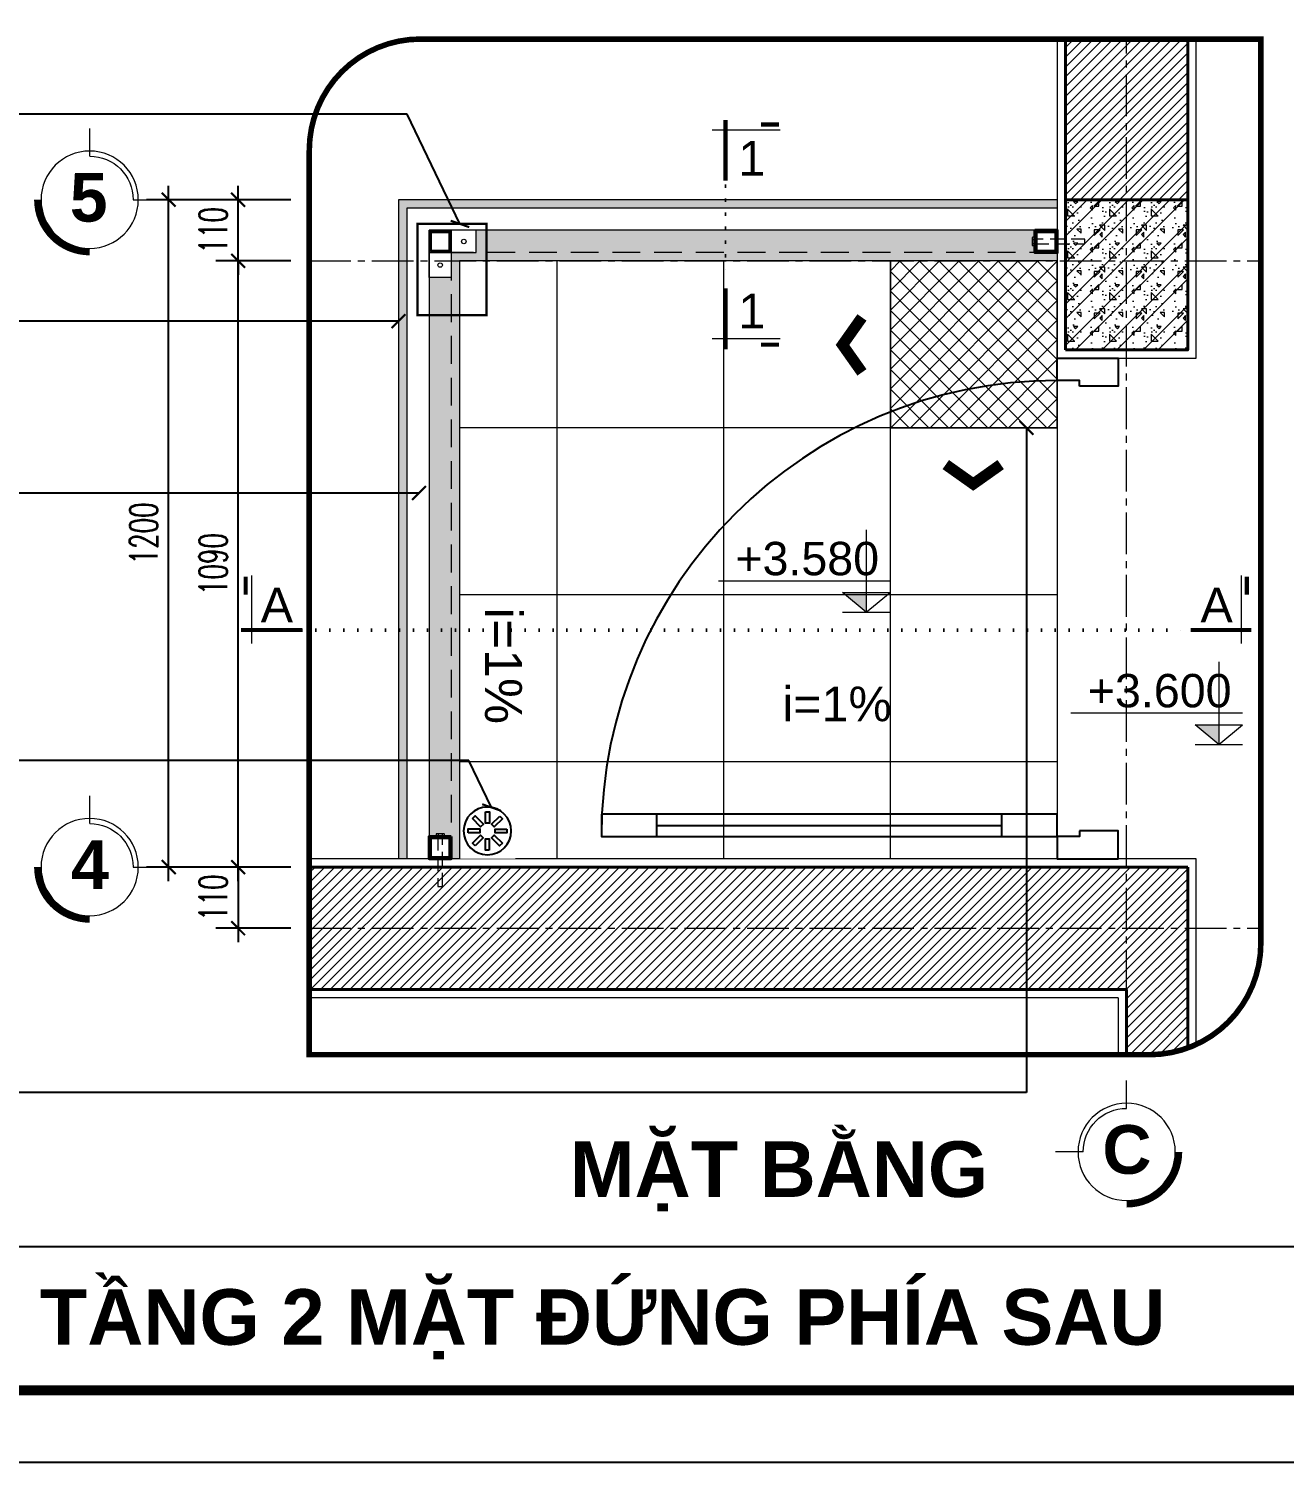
# Model space of a CAD drawing. Header units: millimetres. Extents: x -229618 to 2906, y -178063 to 96806.
# Drawn here: x -67149 to -64890, y -56426 to -53848 of the extents above; entities that cross this region are included whole.
import ezdxf
from ezdxf.enums import TextEntityAlignment as Align

# ---------------------------------------------------------------- set-up
doc = ezdxf.new("R2010")
doc.units = ezdxf.units.MM
doc.header["$LTSCALE"] = 200
doc.header["$MEASUREMENT"] = 0
doc.set_wipeout_variables(frame=1)
doc.header["$PDMODE"] = 3
doc.header["$PDSIZE"] = 50
for name, pattern in [('CENTER2', [1.125, 0.75, -0.125, 0.125, -0.125]), ('DASHED2', [0.375, 0.25, -0.125]), ('DOT2', [0.125, 0, -0.125]), ('HIDDEN2', [0.1875, 0.125, -0.0625])]:
    doc.linetypes.add(name, pattern=pattern)
doc.layers.get('0').update_dxf_attribs({"color": 95, "linetype": 'CONTINUOUS'})
doc.layers.get('DEFPOINTS').update_dxf_attribs({"linetype": 'CONTINUOUS'})
for name, color, linetype, lineweight in [('cat', 1, 'CONTINUOUS', 40), ('hatch', 250, 'CONTINUOUS', 5), ('KH cat', 2, 'HIDDEN2', 50), ('khuat', 8, 'DASHED2', 15), ('nho', 252, 'CONTINUOUS', 15), ('thay', 7, 'CONTINUOUS', 18), ('tim', 18, 'CENTER2', 9)]:
    doc.layers.add(name, color=color, linetype=linetype, lineweight=lineweight)
for name, color, linetype in [('CUA', 145, 'CONTINUOUS'), ('DIM', 251, 'CONTINUOUS'), ('KHUNGTEN', 7, 'CONTINUOUS'), ('NOITHAT', 99, 'CONTINUOUS'), ('TEXT', 33, 'CONTINUOUS')]:
    doc.layers.add(name, color=color, linetype=linetype)
doc.layers.add('in', color=203, linetype='CONTINUOUS', lineweight=5, plot=False)
doc.styles.add('Aria H B iso', font='Vharialb_0.ttf')
doc.styles.add('Aria H iso', font='Vharial_0.ttf')
doc.styles.add('Arial iso', font='vnarial_0.ttf')
doc.styles.add('Arial N  iso', font='vnarialn_0.ttf')
doc.styles.add('Scale', font='vnsimli.shx', dxfattribs={"width": 0.65, "bigfont": 'bigfont.shx'})
doc.dimstyles.new('Scale', dxfattribs={"dimscale": 75, "dimtxt": 2, "dimasz": 1, "dimexe": 1.6, "dimexo": 0, "dimgap": 0.8, "dimtad": 1, "dimdec": 0, "dimzin": 0, "dimdsep": 46, "dimtxsty": 'Scale', "dimblk": 'ARCHTICK', "dimcen": 0.1, "dimdle": 1, "dimclrd": 256, "dimclre": 256, "dimclrt": 3, "dimadec": 0, "dimazin": 0, "dimtfac": 1, "dimtdec": 0, "dimtix": 1, "dimtmove": 2, "dimatfit": 3, "dimldrblk": 'ARCHTICK', "dimfxl": 0, "dimtolj": 1, "dimtzin": 0, "dimarcsym": 0})

# ---------------------------------------------------------------- blocks, each defined once
blk = doc.blocks.new('KhungA3')
at = {"layer": 'DEFPOINTS', "color": 8}
blk.add_lwpolyline([(-3.737611488593302, 3.813256755191574), (416.3052456541991, 3.813256755191574), (416.3052456541991, 300.8132567551775), (-3.737611488593302, 300.8132567551775)], close=True, dxfattribs=at)
at = {"layer": 'KHUNGTEN', "color": 4, "const_width": 0.7243902439024023}
blk.add_lwpolyline([(7.542179452130313, 8.987472783067915), (411.131029626325, 8.987472783067915), (411.131029626325, 295.6390407273026), (7.542179452130313, 295.6390407273026)], close=True, dxfattribs=at)
blk = doc.blocks.new('A$C49A5561F')
at = {"layer": 'CUA'}
blk.add_line((-830.0000000000291, 60.0000000000291), (-210.0000000000291, 60.0000000000291), dxfattribs=at)
for points in [[(-70.0000000000291, 850.0000000000291), (-70.0000000000291, 860.0000000000291), (-110.0000000000291, 860.0000000000291), (-110.0000000000291, 900.0000000000291), (-2.91038304567337e-11, 900.0000000000146), (-2.91038304567337e-11, 850.0000000000291)], [(-930.0000000000291, 80.0000000000291), (-930.0000000000291, 40.0000000000291), (-110.0000000000291, 40.0000000000291), (-110.0000000000291, 80.0000000000291)], [(-930.0000000000291, 80.0000000000291), (-930.0000000000291, 40.0000000000291), (-830.0000000000291, 40.0000000000291), (-830.0000000000291, 80.0000000000291)], [(-210.0000000000291, 80.0000000000291), (-210.0000000000291, 40.0000000000291), (-110.0000000000291, 40.0000000000291), (-110.0000000000291, 80.0000000000291)], [(-70.0000000000291, 50), (-70.0000000000291, 40), (-110.0000000000291, 40), (-110.0000000000291, 1.455191522836685e-11), (-2.91038304567337e-11, 0), (-2.91038304567337e-11, 49.99999999998545)]]:
    blk.add_lwpolyline(points, close=True, dxfattribs=at)
blk.add_arc((-110.0000000001019, 40.00000000011642), 819.9999999998981, 90, 180, dxfattribs=at)
blk = doc.blocks.new('A$C663E3045')
blk.add_wipeout([(-1.070654293166041e-05, 100.0000542262569), (99.99998929349344, 100.0000542262569), (99.99998929349344, 5.422627873485908e-05), (-1.0706542943906879e-05, 5.422627873485908e-05)]).dxf.layer = 'NOITHAT'
at = {"layer": 'NOITHAT'}
for points in [[(53.3029688654351, 84.6353188339126), (46.40006183082005, 84.6353188339126), (46.40006183082005, 63.94192722869047), (53.3029688654351, 63.94192722869047)], [(15.36472468596185, 53.3030337979726), (15.36472468596185, 46.40012676335755), (36.05811629124219, 46.40012676335755), (36.05811629124219, 53.3030337979726)], [(27.84471807471709, 76.82644395178067), (22.96362570050405, 71.94535157768405), (37.59606323036132, 57.31291404788499), (42.47715560445795, 62.19400642198161)], [(76.82637901912676, 72.15532544520102), (71.94528664503014, 77.03641781929764), (57.31284911517287, 62.40398028949858), (62.19394148938591, 57.52288791540195)], [(84.63525390118593, 46.69707465454121), (84.63525390118593, 53.59998168915627), (63.94186229590559, 53.59998168915627), (63.94186229590559, 46.69707465454121)], [(23.17359956802102, 27.8447830073128), (28.05469194211764, 22.96369063321617), (42.68712947197491, 37.59612816301524), (37.80603709776187, 42.47722053711186)], [(46.69700972182909, 15.36478961864486), (53.59991675644414, 15.36478961864486), (53.59991675644414, 36.058181223867), (46.69700972182909, 36.058181223867)], [(72.15526051243069, 23.17366450079135), (77.03635288664373, 28.05475687488797), (62.40391535678646, 42.68719440462883), (57.52282298268983, 37.8061020305322)]]:
    blk.add_lwpolyline(points, close=True, dxfattribs=at)
at = {"layer": 'NOITHAT', "color": 8}
blk.add_circle((49.99998929345747, 50.00005422625691), 42.89135094801786, dxfattribs=at)
blk = doc.blocks.new('_ArchTick')
at = {"color": 0, "linetype": 'ByBlock', "const_width": 0.15}
blk.add_lwpolyline([(-0.5, -0.5), (0.5, 0.5)], dxfattribs=at)
blk = doc.blocks.new('*D2172')
at = {"layer": 'DEFPOINTS', "color": 0}
for p in [(-66771.93058605805, -54265.28007481414), (-66677.31569808921, -54265.28007481414), (-66677.31569808921, -55355.28007481437)]:
    blk.add_point(p, dxfattribs=at)
at = {"layer": 'DIM', "lineweight": -2}
for p, q in [((-66771.93058605805, -55380.28007481437), (-66771.93058605805, -54240.28007481414)), ((-66677.31569808921, -54265.28007481414), (-66811.93058605805, -54265.28007481414)), ((-66677.31569808921, -55355.28007481437), (-66811.93058605805, -55355.28007481437))]:
    blk.add_line(p, q, dxfattribs=at)
at = {"layer": 'DIM', "lineweight": -2, "xscale": 25, "yscale": 25, "zscale": 25}
for p, rotation in [((-66771.93058605805, -54265.28007481414), 90), ((-66771.93058605805, -55355.28007481437), 270)]:
    blk.add_blockref('_ArchTick', p, dxfattribs=dict(at, rotation=rotation))
at = {"layer": 'DIM', "color": 3, "insert": (-66816.93058605804, -54810.28007481426), "char_height": 50, "attachment_point": 5, "rotation": 90, "style": 'Scale'}
blk.add_mtext('\\A1;1090', dxfattribs=at)
blk = doc.blocks.new('*D2173')
at = {"layer": 'DEFPOINTS', "color": 0}
for p in [(-66771.93058605805, -54155.28007481437), (-66677.31569808921, -54155.28007481437), (-66677.31569808921, -54265.28007481414)]:
    blk.add_point(p, dxfattribs=at)
at = {"layer": 'DIM', "lineweight": -2}
for p, q in [((-66771.93058605805, -54155.28007481437), (-66771.93058605805, -54130.28007481437)), ((-66677.31569808921, -54155.28007481437), (-66811.93058605805, -54155.28007481437)), ((-66771.93058605805, -54265.28007481414), (-66771.93058605805, -54155.28007481437)), ((-66677.31569808921, -54265.28007481414), (-66811.93058605805, -54265.28007481414)), ((-66771.93058605805, -54265.28007481414), (-66771.93058605805, -54290.28007481414))]:
    blk.add_line(p, q, dxfattribs=at)
at = {"layer": 'DIM', "lineweight": -2, "xscale": 25, "yscale": 25, "zscale": 25}
for p, rotation in [((-66771.93058605805, -54155.28007481437), 270), ((-66771.93058605805, -54265.28007481414), 90)]:
    blk.add_blockref('_ArchTick', p, dxfattribs=dict(at, rotation=rotation))
at = {"layer": 'DIM', "color": 3, "insert": (-66816.93058605804, -54210.28007481426), "char_height": 50, "attachment_point": 5, "rotation": 90, "style": 'Scale'}
blk.add_mtext('\\A1;110', dxfattribs=at)
blk = doc.blocks.new('*D2174')
at = {"layer": 'DEFPOINTS', "color": 0}
for p in [(-66896.93058605805, -54155.28007481437), (-66677.31569808921, -54155.28007481437), (-66677.31569808921, -55355.28007481437)]:
    blk.add_point(p, dxfattribs=at)
at = {"layer": 'DIM', "lineweight": -2}
for p, q in [((-66896.93058605805, -55380.28007481437), (-66896.93058605805, -54130.28007481437)), ((-66677.31569808921, -54155.28007481437), (-66936.93058605805, -54155.28007481437)), ((-66677.31569808921, -55355.28007481437), (-66936.93058605805, -55355.28007481437))]:
    blk.add_line(p, q, dxfattribs=at)
at = {"layer": 'DIM', "lineweight": -2, "xscale": 25, "yscale": 25, "zscale": 25}
for p, rotation in [((-66896.93058605805, -54155.28007481437), 90), ((-66896.93058605805, -55355.28007481437), 270)]:
    blk.add_blockref('_ArchTick', p, dxfattribs=dict(at, rotation=rotation))
at = {"layer": 'DIM', "color": 3, "insert": (-66941.93058605804, -54755.28007481438), "char_height": 50, "attachment_point": 5, "rotation": 90, "style": 'Scale'}
blk.add_mtext('\\A1;1200', dxfattribs=at)
blk = doc.blocks.new('cactn')
at = {"layer": 'thay', "ltscale": 600}
blk.add_line((-9225.275991425453, 9972.460536780958), (-9225.275991425453, -2457.600692547986), dxfattribs=at)
at = {"layer": 'thay', "ltscale": 600, "const_width": 762}
for points in [[(-10262.65813695396, 9771.014294293947), (-10262.65813695396, 6486.139672441693)], [(0, 0), (-11114.43474727861, 0)]]:
    blk.add_lwpolyline(points, dxfattribs=at)
at = {"layer": 'TEXT', "style": 'Aria H iso'}
blk.add_attdef('A', text='', height=6350, dxfattribs=at).set_placement((-4572.654974453954, 4581.133181127312), align=Align.MIDDLE_CENTER)
blk = doc.blocks.new('*D2177')
at = {"layer": 'DEFPOINTS', "color": 0}
for p in [(-66677.31569808921, -55355.28007481437), (-66771.93058605805, -55465.28007481414), (-66677.31569808921, -55465.28007481414)]:
    blk.add_point(p, dxfattribs=at)
at = {"layer": 'DIM', "lineweight": -2}
for p, q in [((-66771.93058605805, -55355.28007481437), (-66771.93058605805, -55330.28007481437)), ((-66677.31569808921, -55355.28007481437), (-66811.93058605805, -55355.28007481437)), ((-66771.93058605805, -55355.28007481437), (-66771.93058605805, -55465.28007481414)), ((-66677.31569808921, -55465.28007481414), (-66811.93058605805, -55465.28007481414)), ((-66771.93058605805, -55465.28007481414), (-66771.93058605805, -55490.28007481414))]:
    blk.add_line(p, q, dxfattribs=at)
at = {"layer": 'DIM', "lineweight": -2, "xscale": 25, "yscale": 25, "zscale": 25}
for p, rotation in [((-66771.93058605805, -55355.28007481437), 270), ((-66771.93058605805, -55465.28007481414), 90)]:
    blk.add_blockref('_ArchTick', p, dxfattribs=dict(at, rotation=rotation))
at = {"layer": 'DIM', "color": 3, "insert": (-66816.93058605804, -55410.28007481426), "char_height": 50, "attachment_point": 5, "rotation": 90, "style": 'Scale'}
blk.add_mtext('\\A1;110', dxfattribs=at)
blk = doc.blocks.new('cactd')
at = {"layer": 'thay', "ltscale": 600}
blk.add_line((-9972.460536781698, -9225.275991425453), (2457.600692547986, -9225.275991425453), dxfattribs=at)
at = {"layer": 'thay', "ltscale": 600, "const_width": 762}
for points in [[(0, 0), (0, -11114.43474727861)], [(-9771.014294294686, -10262.65813695396), (-6486.139672442432, -10262.65813695396)]]:
    blk.add_lwpolyline(points, dxfattribs=at)
at = {"layer": 'TEXT', "style": 'Aria H iso'}
blk.add_attdef('1', text='', height=6350, dxfattribs=at).set_placement((-4149.460497565346, -4126.709436002589), align=Align.MIDDLE_CENTER)
blk = doc.blocks.new('cao do')
at = {"layer": 'thay'}
for p, q in [((0, 444.6272508608236), (0, 0)), ((798.181270029163, 170.2365376747912), (-128.2891475682845, 170.2365376747912)), ((0, 0), (-127.8852143107215, 106.0771588497737)), ((127.8852143107215, 106.0771588497737), (-127.8852143107215, 106.0771588497737)), ((0, 0), (127.8852143107215, 106.0771588497737))]:
    blk.add_line(p, q, dxfattribs=at)
at = {"layer": 'thay', "ltscale": 600}
blk.add_line((128.2891475682845, 0), (-128.2891475682845, 0), dxfattribs=at)
at = {"layer": 'thay', "color": 150, "ltscale": 600}
blk.add_solid([(0, 0), (0, 106.0771588497737), (127.8852143107215, 106.0771588497737)], dxfattribs=at)
at = {"layer": 'TEXT', "style": 'Arial N  iso'}
blk.add_attdef('%%P0.000', text='', height=200.0000000007276, dxfattribs=at).set_placement((69.50250721070915, 290.0113117169822), align=Align.MIDDLE_LEFT)
blk = doc.blocks.new('*U2171')
at = {"layer": 'thay', "ltscale": 600}
for p, q in [((1.065814103640144e-13, -434.9091238339028), (1.065814103640144e-13, -384.9091238339024)), ((-78.30304127796208, -513.212165111865), (-128.3030412779624, -513.212165111865))]:
    blk.add_line(p, q, dxfattribs=at)
at = {"layer": 'thay', "ltscale": 600, "const_width": 12.49999999999999}
blk.add_lwpolyline([(93.75000000000104, -513.212165111865, -0.414213562373095), (1.065814103640144e-13, -606.9621651118659, -0.414213562373095)], format="xyb", dxfattribs=at)
at = {"layer": 'thay', "ltscale": 600}
blk.add_circle((1.065814103640144e-13, -513.212165111865), 87.49999999999994, dxfattribs=at)
blk.add_arc((1.065814103640144e-13, -513.212165111865), 78.30304127796302, 90, 180, dxfattribs=at)
at = {"layer": 'TEXT', "linetype": 'Continuous', "style": 'Aria H B iso'}
blk.add_attdef('A', text='', height=87.49999999999997, dxfattribs=at).set_placement((6.394884621840964e-14, -552.5517516057741), align=Align.CENTER)
blk = doc.blocks.new('*U800')
at = {"layer": 'thay', "ltscale": 600}
for p, q in [((6.394884621840964e-14, -434.9091238339028), (6.394884621840964e-14, -384.9091238339024)), ((78.30304127796225, -513.212165111865), (128.3030412779626, -513.212165111865))]:
    blk.add_line(p, q, dxfattribs=at)
at = {"layer": 'thay', "ltscale": 600, "const_width": 12.49999999999999}
blk.add_lwpolyline([(-93.75000000000087, -513.212165111865, 0.414213562373095), (6.394884621840964e-14, -606.9621651118659, 0.414213562373095)], format="xyb", dxfattribs=at)
at = {"layer": 'thay', "ltscale": 600}
blk.add_circle((6.394884621840964e-14, -513.212165111865), 87.49999999999994, dxfattribs=at)
blk.add_arc((6.394884621840964e-14, -513.212165111865), 78.30304127796302, 0, 90, dxfattribs=at)
at = {"layer": 'TEXT', "linetype": 'Continuous', "style": 'Aria H B iso'}
blk.add_attdef('A', text='', height=87.49999999999997, dxfattribs=at).set_placement((6.394884621840964e-14, -552.5517516057741), align=Align.CENTER)

msp = doc.modelspace()

# ---------------------------------------------------------------- hatches: boundary and pattern name
at = {"layer": 'cat'}
h = msp.add_hatch(color=256, dxfattribs=at)
h.paths.add_polyline_path([(-66388.45538936697, -54210.28007481414), (-66388.45538936697, -54250.28007481414), (-66428.45538936697, -54250.28007481425), (-66428.45538936697, -54210.28007481414)])
h.paths.add_polyline_path([(-66390.95538936697, -54212.78007481414), (-66425.95538936697, -54212.78007481402), (-66425.95538936697, -54247.78007481414), (-66390.95538936697, -54247.78007481402)], flags=16)
h = msp.add_hatch(color=256, dxfattribs=at)
h.paths.add_polyline_path([(-65298.45538936595, -54210.28007481334), (-65298.45538936595, -54250.28007481334), (-65338.45538936595, -54250.28007481346), (-65338.45538936595, -54210.28007481334)])
h.paths.add_polyline_path([(-65300.95538936595, -54212.78007481334), (-65335.95538936595, -54212.78007481323), (-65335.95538936595, -54247.78007481334), (-65300.95538936595, -54247.78007481323)], flags=16)
h = msp.add_hatch(color=256, dxfattribs=at)
h.paths.add_polyline_path([(-66388.45538936697, -55300.28007481436), (-66388.45538936697, -55340.28007481436), (-66428.45538936697, -55340.28007481447), (-66428.45538936697, -55300.28007481436)])
h.paths.add_polyline_path([(-66390.95538936697, -55302.78007481436), (-66425.95538936697, -55302.78007481424), (-66425.95538936697, -55337.78007481436), (-66390.95538936697, -55337.78007481424)], flags=16)
at = {"layer": 'hatch'}
h = msp.add_hatch(dxfattribs=at)
h.set_pattern_fill('ANSI31', color=256, scale=100, style=0)
h.set_pattern_definition([(45, (0, 0), (-8.838834764831843, 8.838834764831844), [])])
h.paths.add_polyline_path([(-65063.45538936641, -53866.37913571717), (-65063.45538936638, -54155.28007481434), (-65283.45538936635, -54155.28007481434), (-65283.45538936635, -53866.3791357172)])
h.paths.add_polyline_path([(-66643.96145377982, -55575.2800748144), (-66643.96145377982, -55355.28007481434), (-65283.45538936618, -55355.28007481431), (-65283.45538936618, -55575.28007481431)])
edge = h.paths.add_edge_path()
edge.add_arc((-65132.05981577396, -55492.53731781559), 200, 270, 290.06110602404976, ccw=False)
edge.add_line((-65132.05981577396, -55692.53731781559), (-65173.4553893665, -55692.53731781559))
edge.add_line((-65173.4553893665, -55692.53731781559), (-65173.45538936656, -55575.28007481431))
edge.add_line((-65173.45538936656, -55575.28007481431), (-65063.45538936635, -55575.28007481431))
edge.add_line((-65063.45538936635, -55575.28007481431), (-65063.45538936637, -55680.40278211727))
h.paths.add_polyline_path([(-65283.45538936618, -55575.28007481431), (-65283.45538936618, -55355.28007481431), (-65063.45538936618, -55355.28007481431), (-65063.45538936618, -55575.28007481431)])
h = msp.add_hatch(dxfattribs=at)
h.set_pattern_fill('AR-SAND', color=256, scale=10, angle=90, style=0)
h.set_pattern_definition([(52.5, (-138251.482576581, 4130.777087283968), (19.26823769013158, -0.6299335810960803), [0, -15.2, 0, -17, 0, -16.25]), (82.50000000000003, (-138251.482576581, 4130.777087283968), (28.2214606522974, 17.69776705267727), [0, -8.2, 0, -13.7, 0, -5.25]), (122.5, (-138251.482576581, 4118.477087283965), (0.05659053536964307, 31.14141861751495), [0, -5, 0, -18, 0, -23.5]), (132.5, (-138251.482576581, 4118.477087283965), (8.776755649342489, 30.06126604572293), [0, -2.5, 0, -11.8, 0, -13.5])])
h.paths.add_polyline_path([(-66425.95538936697, -54247.78007481413), (-66390.95538936697, -54247.78007481414), (-66390.95538936697, -54212.78007481413), (-66425.95538936697, -54212.78007481414)], flags=16)
h.paths.add_polyline_path([(-66388.45538936697, -54210.28007481414), (-66388.45538936697, -54250.28007481413), (-66343.45538936697, -54250.28007481414), (-66343.45538936697, -54210.28007481415)], flags=17)
h.paths.add_polyline_path([(-66388.45538936697, -54250.28007481413), (-66428.45538936697, -54250.28007481415), (-66428.45538936697, -54295.28007481415), (-66388.45538936697, -54295.28007481414)], flags=17)
h.paths.add_polyline_path([(-66428.45538936634, -54210.28007481414), (-65338.45538936598, -54210.28007481428), (-65338.45538936598, -54250.28007481416), (-65298.45538936595, -54250.28007481413), (-65298.45538936595, -54265.2800748143), (-66373.45538936638, -54265.28007481436), (-66373.45538936633, -55340.28007481436), (-66388.45538936694, -55340.28007481435), (-66388.45538936694, -55300.28007481436), (-66428.45538936682, -55300.28007481436)])
h.paths.add_polyline_path([(-65298.45538936596, -54170.28007481431), (-66468.45538936637, -54170.28007481436), (-66468.45538936634, -55340.28007481436), (-66483.45538936635, -55340.28007481436), (-66483.45538936638, -54155.28007481434), (-65298.45538936595, -54155.28007481431)])
h = msp.add_hatch(dxfattribs=at)
h.set_pattern_fill('BT', color=256, scale=75, angle=180, style=0)
h.set_pattern_definition([(180, (-62.4702, -9.622799999999993), (-9.184850993605149e-15, -75), [0, -75]), (180, (-9.486825000000005, -42.04837499999999), (-9.184850993605149e-15, -75), [0, -75]), (180, (-11.83515, -28.843425), (-9.184850993605149e-15, -75), [0, -75]), (180, (-38.25345000000001, -35.00572499999999), (-9.184850993605149e-15, -75), [0, -75]), (180, (-24.01695000000001, -56.573925), (-9.184850993605149e-15, -75), [0, -75]), (180, (-20.20095000000001, -47.036925), (-9.184850993605149e-15, -75), [0, -75]), (180, (-26.95230000000001, -63.02970000000001), (-9.184850993605149e-15, -75), [0, -75]), (180, (-16.53172500000001, -69.3387), (-9.184850993605149e-15, -75), [0, -75]), (180, (-30.91507500000001, -52.90582499999999), (-9.184850993605149e-15, -75), [0, -75]), (180, (-6.845025000000006, -53.19929999999999), (-9.184850993605149e-15, -75), [0, -75]), (180, (-54.838275, -53.49269999999999), (-9.184850993605149e-15, -75), [0, -75]), (180, (-65.699175, -55.54679999999999), (-9.184850993605149e-15, -75), [0, -75]), (180, (-60.12195000000001, -47.917275), (-9.184850993605149e-15, -75), [0, -75]), (180, (-61.7364, -37.64669999999999), (-9.184850993605149e-15, -75), [0, -75]), (180, (-42.21622500000001, -46.59674999999999), (-9.184850993605149e-15, -75), [0, -75]), (180, (-41.62912499999999, -25.908975), (-9.184850993605149e-15, -75), [0, -75]), (180, (-41.62912499999999, -19.4532), (-9.184850993605149e-15, -75), [0, -75]), (180, (-6.111225000000002, -17.985975), (-9.184850993605149e-15, -75), [0, -75]), (180, (-35.758425, -26.78925), (-9.184850993605149e-15, -75), [0, -75]), (180, (-36.0519, -1.846499999999996), (-9.184850993605149e-15, -75), [0, -75]), (180, (-27.97965, -17.8392), (-9.184850993605149e-15, -75), [0, -75]), (180, (-28.56675, -10.503075), (-9.184850993605149e-15, -75), [0, -75]), (180, (-18.88005, -5.074349999999997), (-9.184850993605149e-15, -75), [0, -75]), (180, (-23.87017500000001, -15.051525), (-9.184850993605149e-15, -75), [0, -75]), (180, (-20.347725, -18.132675), (-9.184850993605149e-15, -75), [0, -75]), (225, (-59.99385, -15.82889999999999), (-1.507207163244395e-14, -75.00002320867142), [6, -100.06605]), (315, (-64.23644999999999, -20.07157499999999), (75.00002320867142, -1.507207163244395e-14), [6, -100.06605]), (90, (-59.99385, -24.31424999999999), (-75, 2.296212748401287e-14), [8.485275, -66.514725]), (0, (-57.390075, -16.78379999999999), (1.83697019872103e-14, 75), [9, -66]), (90, (-48.390075, -16.78379999999999), (-75, 2.296212748401287e-14), [9, -66]), (225, (-48.390075, -7.783799999999994), (-1.507207163244395e-14, -75.00002320867142), [12.72795, -93.3381]), (270, (-29.6352, -21.97094999999999), (75, -1.377727649040772e-14), [12.6, -62.4]), (0, (-29.6352, -34.57095), (1.83697019872103e-14, 75), [12.6, -62.4]), (134.9999999999999, (-17.0352, -34.57095), (-75.00002320867142, 2.684650722563653e-14), [17.8191, -88.24695]), (315, (-18.9624, -8.484899999999998), (75.00002320867142, -1.507207163244395e-14), [5.250000000000001, -100.81605]), (45, (-15.25005, -12.19725), (2.095928942904024e-14, 75.00002320867142), [5.250000000000001, -100.81605]), (180, (-11.537775, -8.484899999999998), (-9.184850993605149e-15, -75), [7.424625, -67.575375]), (180, (-46.375725, -59.18819999999999), (-9.184850993605149e-15, -75), [10.3125, -64.6875]), (270, (-56.68822500000001, -59.18819999999999), (75, -1.377727649040772e-14), [10.3125, -64.6875]), (45, (-56.68822500000001, -69.50070000000001), (2.095928942904024e-14, 75.00002320867142), [14.58405, -91.481925]), (90, (-37.70310000000001, -60.68212499999999), (-75, 2.296212748401287e-14), [9.375, -65.625]), (180, (-37.70310000000001, -51.30712499999999), (-9.184850993605149e-15, -75), [9.375, -65.625]), (315, (-47.07810000000001, -51.30712499999999), (75.00002320867142, -1.507207163244395e-14), [13.258275, -92.80777499999999]), (225, (-42.47295, -63.570525), (-1.507207163244395e-14, -75.00002320867142), [6.375000000000001, -99.69104999999999]), (315, (-46.98075000000001, -68.078325), (75.00002320867142, -1.507207163244395e-14), [6.375000000000001, -99.69104999999999]), (90, (-42.47295, -72.5862), (-75, 2.296212748401287e-14), [9.0156, -65.98440000000001]), (315, (-13.02412500000001, -58.170675), (75.00002320867142, -1.507207163244395e-14), [10.606575, -95.45939999999999]), (180, (-5.524125000000007, -58.170675), (-9.184850993605149e-15, -75), [7.5, -67.5]), (90, (-5.524125000000008, -65.670675), (-75, 2.296212748401287e-14), [7.5, -67.5]), (225, (0, 0), (37.12310601229373, -37.12310601229375), []), (225, (-26.25, 3.214697847761802e-15), (37.12310601229373, -37.12310601229375), [])])
h.paths.add_polyline_path([(-65283.45538936595, -54425.28007481428), (-65283.45538936638, -54155.28007481431), (-65063.45538936638, -54155.28007481431), (-65063.45538936644, -54425.28007481428)])
h = msp.add_hatch(dxfattribs=at)
h.set_pattern_fill('_USER', color=256, scale=300, angle=180, style=0, double=1, pattern_type=0)
h.set_pattern_definition([(7.016709298534877e-15, (-65298.45538936595, -54265.28007481414), (3.673940397442059e-14, -300), []), (270, (-65298.45538936595, -54265.28007481414), (-300, -5.510910596163089e-14), [])])
h.paths.add_polyline_path([(-66373.45538936635, -55340.28007481436), (-65298.45538936595, -55340.28007481436), (-65298.45538936595, -54265.28007481414), (-66373.45538936635, -54265.28007481414)])
h = msp.add_hatch(dxfattribs=at)
h.set_pattern_fill('ANSI37', color=256, scale=200, angle=180, style=0, double=1)
h.set_pattern_definition([(45.00000000000003, (-35087.31440444052, 49236.88634633542), (-17.67766952966369, 17.67766952966369), []), (135, (-35087.31440444052, 49236.88634633542), (-17.67766952966369, -17.67766952966369), [])])
h.paths.add_polyline_path([(-65298.45538936595, -54565.28007481583), (-65298.45538936595, -54265.28007481583), (-65598.45538936595, -54265.28007481583), (-65598.45538936595, -54565.28007481583)])

# ---------------------------------------------------------------- linework, layer by layer
at = {"layer": 'cat'}
for p, q in [((-65063.45538936638, -55355.28007481431), (-66643.96145377982, -55355.28007481437)), ((-65063.45538936638, -55680.40278211728), (-65063.45538936638, -55355.28007481431)), ((-65173.45538936659, -55575.28007481431), (-66643.96145377982, -55575.2800748144)), ((-65173.45538936659, -55575.28007481431), (-65173.45538936647, -55692.53731781559))]:
    msp.add_line(p, q, dxfattribs=at)
for points in [[(-65283.45538936635, -53866.37913571717), (-65283.45538936635, -54155.28007481431)], [(-65063.45538936638, -54155.28007481431), (-65063.45538936638, -53866.37913571717)]]:
    msp.add_lwpolyline(points, dxfattribs=at)
for points in [[(-65283.45538936595, -54425.28007481428), (-65283.45538936638, -54155.28007481431), (-65063.45538936638, -54155.28007481431), (-65063.45538936644, -54425.28007481428)], [(-65338.45538936598, -54210.28007481428), (-65338.45538936595, -54250.28007481417), (-65298.45538936595, -54250.28007481414), (-65298.45538936598, -54210.28007481425)], [(-66425.95538936697, -54247.78007481414), (-66425.95538936697, -54212.78007481414), (-66390.95538936697, -54212.78007481414), (-66390.95538936697, -54247.78007481414)], [(-65335.95538936595, -54247.78007481334), (-65335.95538936595, -54212.78007481334), (-65300.95538936595, -54212.78007481334), (-65300.95538936595, -54247.78007481334)], [(-66388.45538936694, -55300.28007481436), (-66428.45538936682, -55300.28007481436), (-66428.45538936682, -55340.28007481436), (-66388.45538936694, -55340.28007481436)], [(-66425.95538936697, -55337.78007481436), (-66425.95538936697, -55302.78007481436), (-66390.95538936697, -55302.78007481436), (-66390.95538936697, -55337.78007481436)]]:
    msp.add_lwpolyline(points, close=True, dxfattribs=at)
at = {"layer": 'DIM'}
msp.add_lwpolyline([(-64699.4891934823, -56037.83093921773), (-73639.21044784729, -56037.83093921773), (-73639.21044784729, -56296.17574370105), (-64699.4891934823, -56296.17574370105)], close=True, dxfattribs=at)
at = {"layer": 'hatch'}
for points in [[(-66428.45538936697, -54250.28007481414), (-66428.45538936697, -54210.28007481414), (-66388.45538936697, -54210.28007481414), (-66388.45538936697, -54250.28007481414)], [(-65338.45538936595, -54250.28007481334), (-65338.45538936595, -54210.28007481334), (-65298.45538936595, -54210.28007481334), (-65298.45538936595, -54250.28007481334)], [(-66428.45538936697, -55340.28007481436), (-66428.45538936697, -55300.28007481436), (-66388.45538936697, -55300.28007481436), (-66388.45538936697, -55340.28007481436)]]:
    msp.add_lwpolyline(points, close=True, dxfattribs=at)
at = {"layer": 'in'}
msp.add_lwpolyline([(-73921.20418375234, -49000.53114439829), (-63420.13282435683, -49000.53114439829), (-63420.13282435683, -56425.53114439789), (-73921.20418375234, -56425.53114439789)], close=True, dxfattribs=at)
at = {"layer": 'KH cat', "linetype": 'DOT2'}
msp.add_line((-66657.2513768988, -54929.05759984436), (-65058.34732951543, -54929.05759984437), dxfattribs=at)
msp.add_lwpolyline([(-65895.15487211563, -54105.80210982588), (-65895.15487211563, -54299.50103039716)], dxfattribs=at)
at = {"layer": 'khuat', "color": 5, "const_width": 10}
msp.add_lwpolyline([(-64932.05981577396, -55492.53731781559), (-64932.05981577396, -53866.37913571717), (-66443.96145377982, -53866.37913571717, 0.414213562373095), (-66643.96145377982, -54066.37913571718), (-66643.96145377982, -55692.53731781559), (-65132.05981577396, -55692.53731781559, 0.414213562373095)], format="xyb", close=True, dxfattribs=at)
at = {"layer": 'khuat', "color": 5, "ltscale": 0.5, "const_width": 4}
msp.add_lwpolyline([(-66324.99189773148, -54198.79378569678), (-66449.29935774933, -54198.79378569678), (-66449.29935774933, -54362.91355476161), (-66324.99189773148, -54362.91355476161)], close=True, dxfattribs=at)
at = {"layer": 'khuat', "ltscale": 0.5}
for points in [[(-65248.45538936595, -54234.28011146223), (-65248.45538936595, -54226.28011146223), (-65338.45538936595, -54226.28011146229), (-65338.45538936595, -54234.28011146229)], [(-66412.45542601495, -55390.28007481439), (-66404.45542601495, -55390.28007481439), (-66404.45542601495, -55300.28007481439), (-66412.45542601495, -55300.28007481439)]]:
    msp.add_lwpolyline(points, close=True, dxfattribs=at)
at = {"layer": 'nho'}
for p, q in [((-65048.45538936635, -55340.28007481431), (-66643.96145377982, -55340.28007481437)), ((-65048.45538936638, -55674.22468635028), (-65048.45538936635, -55340.28007481431)), ((-65188.45538936653, -55590.28007481431), (-66643.96145377982, -55590.2800748144)), ((-65188.45538936653, -55590.28007481431), (-65188.45538936647, -55692.53731781559))]:
    msp.add_line(p, q, dxfattribs=at)
msp.add_lwpolyline([(-65298.45538936595, -53866.37913571717), (-65298.45538936595, -54440.28007481428), (-65048.45538936641, -54440.28007481428), (-65048.45538936638, -53866.37913571717)], dxfattribs=at)
at = {"layer": 'TEXT', "const_width": 20}
for points in [[(-65649.65290999062, -54465.67113415359), (-65684.6003892253, -54416.28007481652), (-65649.65290999065, -54366.88901547946)], [(-65400.06433002905, -54631.47759544114), (-65449.45538936615, -54666.42507467574), (-65498.84644870319, -54631.47759544108)]]:
    msp.add_lwpolyline(points, dxfattribs=at)
at = {"layer": 'thay'}
for p, q in [((-65343.45538936595, -54223.77434366869), (-65343.45538936595, -54236.7858059597)), ((-65338.45538936595, -54222.78007481417), (-65342.46112051145, -54222.7800748142)), ((-65342.46112051139, -54226.5300748142), (-65338.45538936595, -54226.53007481417)), ((-65342.46112051145, -54234.0300748142), (-65338.45538936595, -54234.03007481417)), ((-65338.45538936595, -54237.78007481417), (-65338.45538936595, -54222.78007481417)), ((-65342.46112051145, -54237.7800748142), (-65338.45538936595, -54237.78007481417)), ((-66415.95538936682, -55296.27434366888), (-66415.95538936682, -55300.28007481439)), ((-66415.95538936682, -55300.28007481439), (-66400.95538936682, -55300.28007481439)), ((-66401.94965822132, -55295.28007481439), (-66414.96112051232, -55295.28007481439)), ((-66412.20538936682, -55296.27434366888), (-66412.20538936682, -55300.28007481439)), ((-66404.70538936682, -55296.27434366894), (-66404.70538936682, -55300.28007481439)), ((-66400.95538936682, -55300.28007481439), (-66400.95538936682, -55296.27434366888))]:
    msp.add_line(p, q, dxfattribs=at)
at = {"layer": 'thay', "linetype": 'Continuous'}
msp.add_line((-65298.45538936595, -54440.28007481428), (-65298.45538936592, -55340.28007481428), dxfattribs=at)
at = {"layer": 'thay'}
for points in [[(-66343.45538936697, -54210.28007481414), (-66388.45538936697, -54210.28007481414), (-66388.45538936697, -54250.28007481414), (-66343.45538936697, -54250.28007481414)], [(-66428.45538936697, -54295.28007481414), (-66428.45538936697, -54250.28007481414), (-66388.45538936697, -54250.28007481414), (-66388.45538936697, -54295.28007481414)], [(-65298.45538936595, -54565.28007481583), (-65298.45538936595, -54265.28007481583), (-65598.45538936595, -54265.28007481583), (-65598.45538936595, -54565.28007481583)]]:
    msp.add_lwpolyline(points, close=True, dxfattribs=at)
at = {"layer": 'thay', "linetype": 'Continuous'}
for points in [[(-66243.2504952755, -55171.36694931352, 0, 23.84460868680517, 0), (-66243.25049527526, -55106.68102296424, 0, 0, 0), (-66243.25049527468, -54888.88448265494, 0, 0, 0)], [(-65861.50950859791, -55114.73118145343, 0, 23.84460868680517, 0), (-65796.82358224863, -55114.7311814532, 0, 0, 0), (-65579.02704193933, -55114.73118145262, 0, 0, 0)]]:
    msp.add_lwpolyline(points, format="xyseb", dxfattribs=at)
at = {"layer": 'thay'}
for centre in [(-66365.95538936697, -54230.28007481414), (-66408.45538936697, -54272.78007481414)]:
    msp.add_circle(centre, 4, dxfattribs=at)
for centre, start, end in [((-65342.46112051145, -54223.77434366869), 90, 180), ((-65342.46112051139, -54225.5358059597), 180, 270), ((-65342.46112051139, -54227.52434366869), 90, 180), ((-65342.46112051139, -54233.0358059597), 180, 270), ((-65342.46112051145, -54235.02434366869), 90, 180), ((-65342.46112051145, -54236.7858059597), 180, 270), ((-66414.96112051232, -55296.27434366888), 90, 180), ((-66413.19965822132, -55296.27434366888), 7.016709298534877e-15, 90), ((-66411.21112051232, -55296.27434366894), 90, 180), ((-66405.69965822132, -55296.27434366894), 7.016709298534877e-15, 90), ((-66403.71112051232, -55296.27434366894), 90, 180), ((-66401.94965822132, -55296.27434366888), 7.016709298534877e-15, 90)]:
    msp.add_arc(centre, 0.9942688544972619, start, end, dxfattribs=at)
at = {"layer": 'tim', "ltscale": 0.5}
for p, q in [((-65173.45538936635, -55692.53731781559), (-65173.45538936635, -53866.37913571717)), ((-66643.96145377982, -54265.28007481414), (-64932.05981577396, -54265.28007481414)), ((-66643.96145377982, -55465.28007481414), (-64932.05981577396, -55465.28007481414))]:
    msp.add_line(p, q, dxfattribs=at)

# ---------------------------------------------------------------- block references
at = {"layer": 'CUA'}
ref = msp.add_blockref('cactd', (-65895.15487211563, -54121.05911923112), dxfattribs=dict(at, xscale=0.009842519648373127, yscale=0.009842519648373127, zscale=0.009842519675196733, rotation=180))
ref.add_attrib('1', '1', dxfattribs={"layer": 'TEXT', "height": 62.49999993749925, "style": 'Aria H iso'}).set_placement((-65847.79087423714, -54080.69769850319), align=Align.MIDDLE_CENTER)
ref = msp.add_blockref('cactd', (-65895.15487211563, -54314.75803980241), dxfattribs=dict(at, xscale=-0.009842519648373127, yscale=0.009842519648373127, zscale=0.009842519675196733))
ref.add_attrib('1', '1', dxfattribs={"layer": 'TEXT', "height": 62.49999993749925, "style": 'Aria H iso'}).set_placement((-65847.79087423714, -54355.37525862012), align=Align.MIDDLE_CENTER)
ref = msp.add_blockref('cactn', (-66657.2513768988, -54929.05759984434), dxfattribs=dict(at, xscale=0.009842519648373127, yscale=0.009842519590165466, zscale=0.009842519675196733))
ref.add_attrib('A', 'a', dxfattribs={"layer": 'TEXT', "height": 62.49999993749925, "style": 'Aria H iso'}).set_placement((-66702.25782345288, -54884.09797391573), align=Align.MIDDLE_CENTER)
ref = msp.add_blockref('cactn', (-65058.34732951543, -54929.05759984448), dxfattribs=dict(at, xscale=-0.009842519648373127, yscale=0.009842519590165466, zscale=0.009842519675196733))
ref.add_attrib('A', 'a', dxfattribs={"layer": 'TEXT', "height": 62.49999993749925, "style": 'Aria H iso'}).set_placement((-65011.59292934779, -54884.09797391589), align=Align.MIDDLE_CENTER)
at = {"layer": 'hatch'}
ref = msp.add_blockref('*U2171', (-67039.03034930013, -53642.06790970251), dxfattribs=dict(at, xscale=-1))
ref.add_attrib('A', '5', dxfattribs={"layer": 'TEXT', "linetype": 'Continuous', "height": 87.49999999999997, "style": 'Aria H B iso'}).set_placement((-67040.76124970942, -54194.61966130829), align=Align.CENTER)
ref = msp.add_blockref('*U2171', (-67039.0303493001, -54842.06790970251), dxfattribs=dict(at, xscale=-1))
ref.add_attrib('A', '4', dxfattribs={"layer": 'TEXT', "linetype": 'Continuous', "height": 87.49999999999997, "style": 'Aria H B iso'}).set_placement((-67038.49317331103, -55394.61966130829), align=Align.CENTER)
ref = msp.add_blockref('*U800', (-65173.45538936634, -55354.14575607217), dxfattribs=dict(at, xscale=-1))
ref.add_attrib('A', 'c', dxfattribs={"layer": 'TEXT', "linetype": 'Continuous', "height": 87.49999999999997, "style": 'Aria H B iso'}).set_placement((-65172.97789959826, -55906.69750767794), align=Align.CENTER)
at = {"layer": 'KHUNGTEN', "xscale": 25, "yscale": 25, "zscale": 25.00000000000008}
msp.add_blockref('KhungA3', (-73827.76368901499, -56520.8625558526), dxfattribs=at)
at = {"layer": 'nho', "linetype": 'Continuous'}
msp.add_blockref('A$C49A5561F', (-65188.45538936589, -55340.28007481431), dxfattribs=at)
at = {"layer": 'thay', "linetype": 'Continuous'}
ref = msp.add_blockref('cao do', (-65641.80268502948, -54897.12240248849), dxfattribs=dict(at, xscale=-0.3333333333139308, yscale=0.3333333333139308, zscale=0.3333333333333333))
ref.add_attrib('%%P0.000', '+3.580', dxfattribs={"layer": 'TEXT', "height": 60, "style": 'Arial N  iso'}).set_placement((-65877.50770448624, -54800.4519652495), align=Align.MIDDLE_LEFT)
ref = msp.add_blockref('cao do', (-65007.71323733288, -55134.6550721866), dxfattribs=dict(at, xscale=-0.3333333333139308, yscale=0.3333333333139308, zscale=0.3333333333333333))
ref.add_attrib('%%P0.000', '+3.600', dxfattribs={"layer": 'TEXT', "height": 60, "style": 'Arial N  iso'}).set_placement((-65243.41825678964, -55037.98463494761), align=Align.MIDDLE_LEFT)

# ---------------------------------------------------------------- texts
at = {"layer": 'TEXT', "style": 'Arial iso'}
msp.add_text('i=1%%%', height=66.66666666666666, rotation=270, dxfattribs=at).set_placement((-66327.93354207189, -54888.4202830556))
msp.add_text('i=1%%%', height=62.5, dxfattribs=at).set_placement((-65792.75716812242, -55093.13101239268))
at = {"layer": 'TEXT', "style": 'Aria H B iso'}
for s, p in [('mÆt b»ng', (-65798.71418919414, -55948.38400788438)), ('CT ban c«ng tÇng 2 mÆt ®øng phÝa sau', (-66628.3400322981, -56214.17425290256))]:
    msp.add_text(s, height=99.9999899999988, dxfattribs=at).set_placement(p, align=Align.CENTER)

# ---------------------------------------------------------------- dimensions: what is measured, and where the dimension line sits
at = {"layer": 'DIM'}
for base, p1, p2, picture, middle in [((-66896.93058605805, -54155.28007481437), (-66677.31569808921, -55355.28007481437), (-66677.31569808921, -54155.28007481437), '*D2174', (-66941.93058605804, -54755.28007481438)), ((-66771.93058605805, -54155.28007481437), (-66677.31569808921, -54265.28007481414), (-66677.31569808921, -54155.28007481437), '*D2173', (-66816.93058605804, -54210.28007481426)), ((-66771.93058605805, -54265.28007481414), (-66677.31569808921, -55355.28007481437), (-66677.31569808921, -54265.28007481414), '*D2172', (-66816.93058605804, -54810.28007481426)), ((-66771.93058605805, -55465.28007481414), (-66677.31569808921, -55355.28007481437), (-66677.31569808921, -55465.28007481414), '*D2177', (-66816.93058605804, -55410.28007481426))]:
    dim = msp.add_linear_dim(base=base, p1=p1, p2=p2, angle=270, dimstyle='Scale', override={"dimscale": 25}, dxfattribs=at)
    dim.commit()
    dim.dimension.update_dxf_attribs({"geometry": picture, "text_midpoint": middle})

# ---------------------------------------------------------------- leaders
at = {"layer": 'DIM', "ltscale": 8}
for points in [[(-66372.83692495165, -54198.79378569678), (-66467.9836561006, -54001.64673483534), (-67678.50824700588, -54001.64673483534)], [(-66483.45538936638, -54373.60885874717), (-66555.6049477266, -54373.60885874717), (-68250.48300488097, -54373.60885874717)], [(-66446.5985376487, -54682.70411143335), (-66555.6049477266, -54682.70411143335), (-68454.85199439376, -54682.70411143335)]]:
    msp.add_leader(points, dimstyle='Scale', override={"dimscale": 25, "dimtxt": 1.8, "dimgap": 0.5, "dimtad": 0, "dimclre": 250}, dxfattribs=at)

# ---------------------------------------------------------------- next in the draw order: block references
at = {"layer": 'DIM', "linetype": 'Continuous', "xscale": -1, "rotation": 180}
msp.add_blockref('A$C663E3045', (-66373.45537865981, -55240.2800205881), dxfattribs=at)

# ---------------------------------------------------------------- next in the draw order: linework, layer by layer
at = {"layer": 'khuat'}
msp.add_lwpolyline([(-65298.45538936595, -54250.28007481414), (-66388.45538936635, -54250.28007481414), (-66388.45538936635, -55340.28007481436)], dxfattribs=at)
at = {"layer": 'thay', "linetype": 'Continuous'}
for points in [[(-65298.45538936595, -54155.28007481431), (-66483.45538936638, -54155.28007481434), (-66483.45538936635, -55340.28007481436)], [(-65298.45538936595, -54265.28007481431), (-66373.45538936638, -54265.28007481434), (-66373.45538936635, -55340.28007481436)]]:
    msp.add_lwpolyline(points, dxfattribs=at)
at = {"layer": 'thay'}
for points in [[(-65298.45538936595, -54170.28007481431), (-66468.45538936638, -54170.28007481434), (-66468.45538936635, -55340.28007481436)], [(-65298.45538936595, -54210.28007481414), (-66428.45538936635, -54210.28007481414), (-66428.45538936635, -55340.28007481436)]]:
    msp.add_lwpolyline(points, dxfattribs=at)

# ---------------------------------------------------------------- next in the draw order: leaders
at = {"layer": 'DIM', "ltscale": 8}
for points in [[(-65353.64570093517, -54565.28007481583), (-65353.64570093517, -55760.39871076808), (-68245.7266749857, -55760.39871076808)], [(-66316.1550168719, -55248.01457413605), (-66357.149596054, -55163.31867559451), (-67747.60693155452, -55163.31867559451)]]:
    msp.add_leader(points, dimstyle='Scale', override={"dimscale": 25, "dimtxt": 1.8, "dimgap": 0.5, "dimtad": 0, "dimclre": 250}, dxfattribs=at)

doc.saveas('drawing.dxf')
